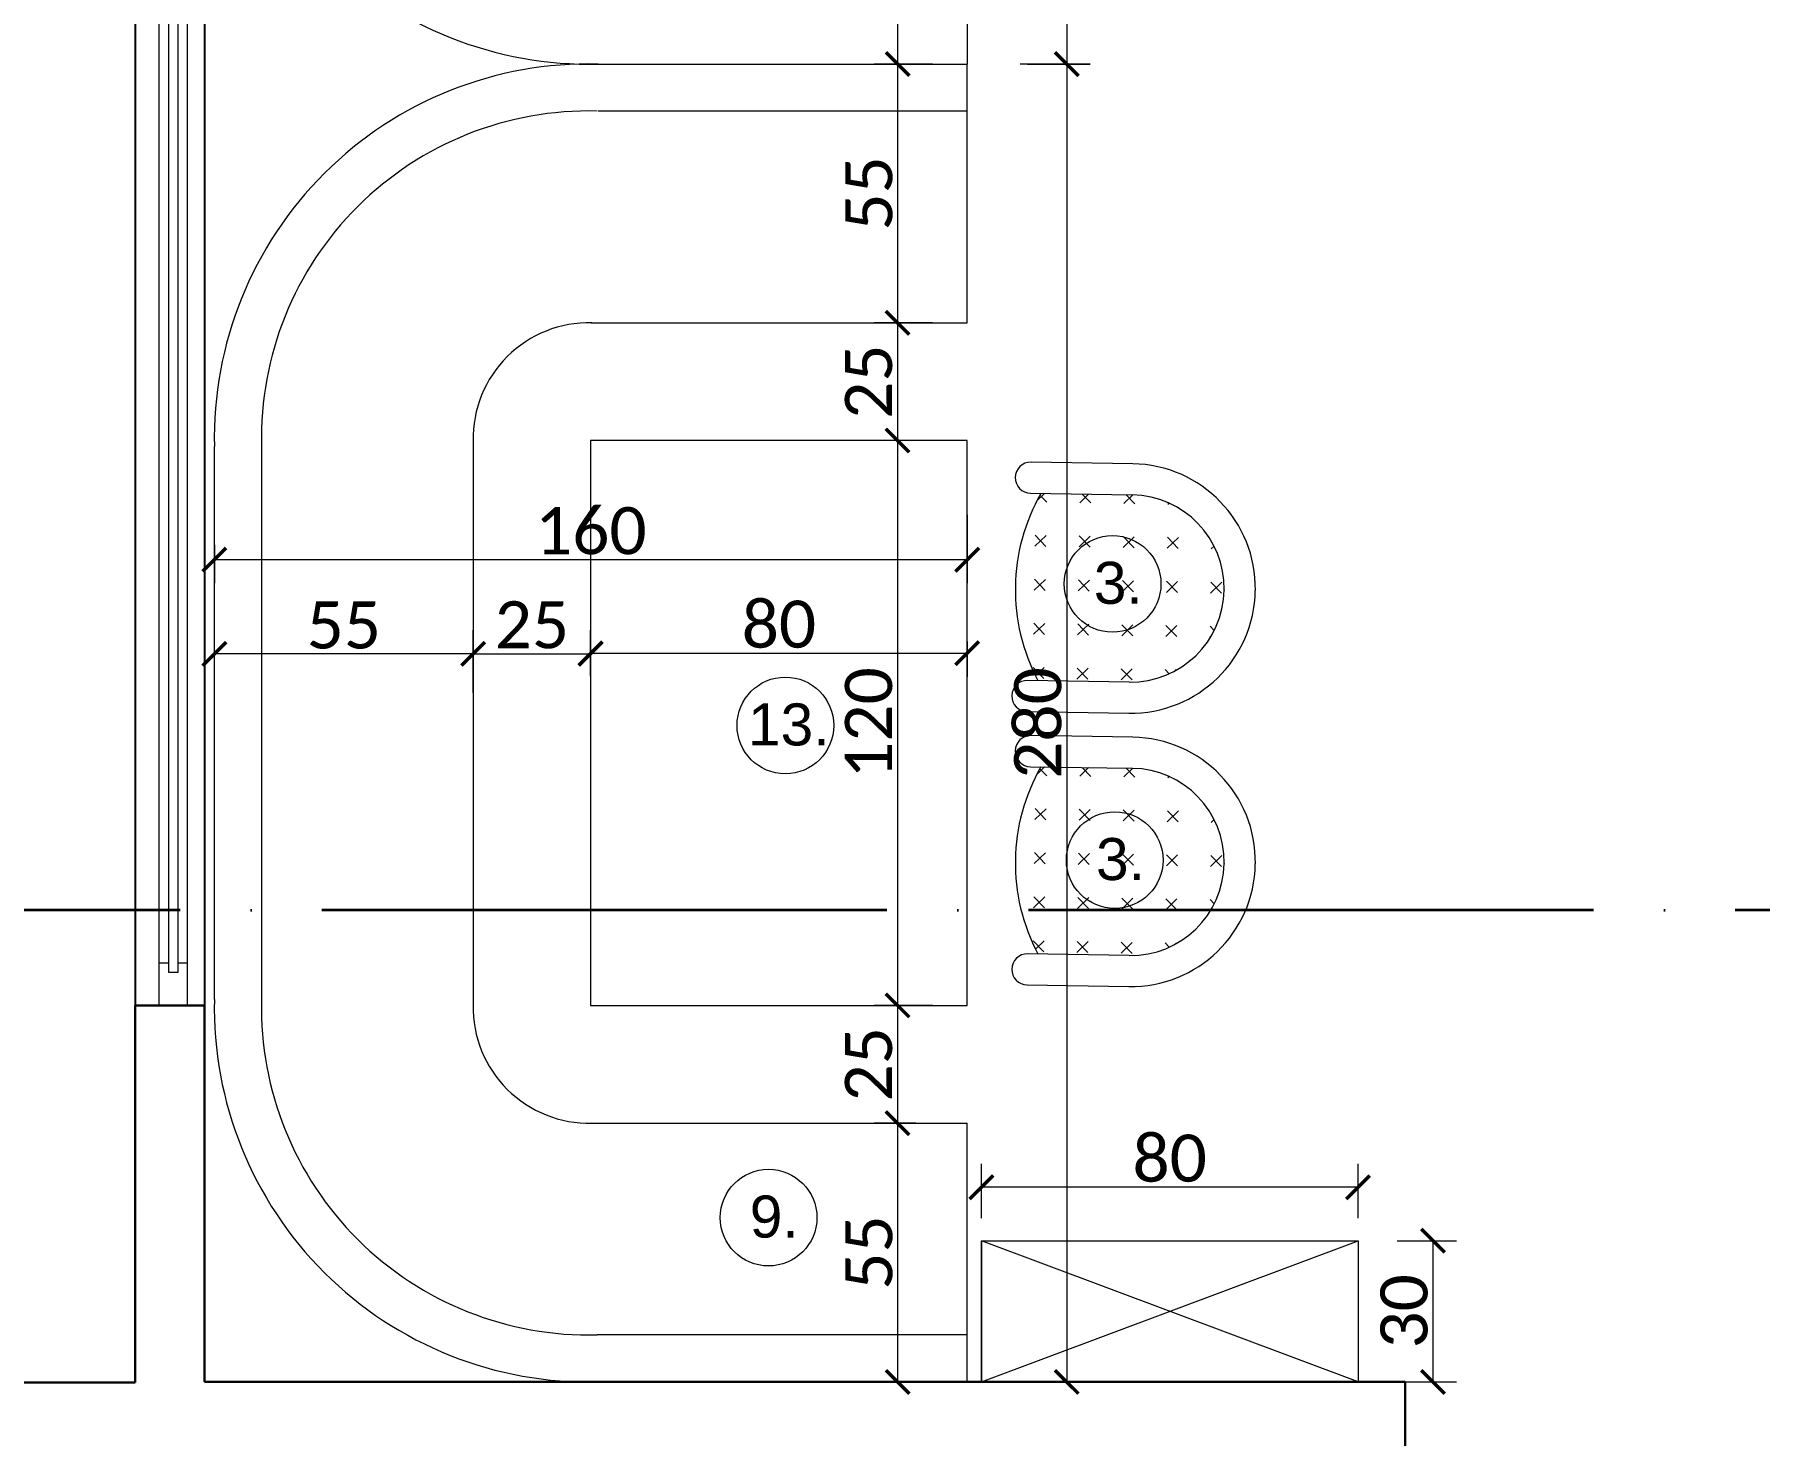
# Model space of a CAD drawing. Header units: centimetres. Extents: x -26724 to 60145, y -23645 to 6771.
# Drawn here: x -19476.2 to -19109.8, y 5984.1 to 6281.7 of the extents above; entities that cross this region are included whole.
import ezdxf

# ---------------------------------------------------------------- set-up
doc = ezdxf.new("R2010")
doc.units = ezdxf.units.CM
doc.linetypes.add('ACAD_ISO04W100', pattern=[30, 24, -3, 0, -3])
doc.linetypes.add('AUSGEZOGEN', pattern=[0])
for name, color, linetype, lineweight in [('4.KOTE', 88, 'Continuous', 15), ('namestaj', 8, 'Continuous', 9), ('namjestaj', 150, 'Continuous', 5), ('prozori', 140, 'Continuous', 13), ('zid', 7, 'Continuous', 40)]:
    doc.layers.add(name, color=color, linetype=linetype, lineweight=lineweight)
doc.layers.add('IZGLED 2', color=253, linetype='Continuous', lineweight=9, true_color=0x828282)
doc.layers.add('pozicije', color=7, linetype='Continuous')
doc.styles.add('0.15', font='arial.ttf', dxfattribs={"height": 0.15})
doc.styles.get("Standard").update_dxf_attribs({"font": 'calibri.ttf'})
doc.dimstyles.new('ja 1 50', dxfattribs={"dimtxt": 10, "dimasz": 5, "dimexe": 5, "dimexo": 5, "dimgap": 1, "dimtad": 1, "dimdec": 0, "dimtxsty": 'Standard', "dimblk": 'ARCHTICK', "dimcen": 2.5, "dimclrd": 256, "dimclrt": 7, "dimadec": 0, "dimazin": 0, "dimtfac": 1, "dimtdec": 0, "dimtix": 1, "dimtmove": 1, "dimatfit": 3, "dimldrblk": 'ARCHTICK', "dimfxl": 10, "dimfxlon": 1, "dimlwd": 0, "dimlwe": 9, "dimarcsym": 0})

# ---------------------------------------------------------------- blocks, each defined once
blk = doc.blocks.new('_ArchTick')
at = {"color": 0, "linetype": 'ByBlock', "const_width": 0.15}
blk.add_lwpolyline([(-0.5, -0.5), (0.5, 0.5)], dxfattribs=at)
blk = doc.blocks.new('*D2881')
at = {"layer": '4.KOTE', "color": 0, "lineweight": 9, "transparency": 16777216}
for p, q in [((-19265.25, 6555.46), (-19251.93, 6555.46)), ((-19266.8, 6275.47), (-19251.93, 6275.47))]:
    blk.add_line(p, q, dxfattribs=at)
at = {"layer": '4.KOTE', "lineweight": 0, "transparency": 16777216}
blk.add_line((-19256.93, 6555.46), (-19256.93, 6275.47), dxfattribs=at)
at = {"layer": 'Defpoints', "color": 0, "lineweight": 50, "transparency": 16777216}
for p in [(-19278.07, 6555.46, 13.5), (-19356.44, 6275.47, 13.5), (-19256.93, 6275.47)]:
    blk.add_point(p, dxfattribs=at)
at = {"layer": '4.KOTE', "lineweight": 0, "transparency": 16777216, "xscale": 5, "yscale": 5, "zscale": 5}
for p, rotation in [((-19256.93, 6555.46), 90), ((-19256.93, 6275.47), 270)]:
    blk.add_blockref('_ArchTick', p, dxfattribs=dict(at, rotation=rotation))
at = {"layer": '4.KOTE', "color": 7, "transparency": 16777216, "insert": (-19263.05, 6415.47), "char_height": 10, "attachment_point": 5, "rotation": 90}
blk.add_mtext('280', dxfattribs=at)
blk = doc.blocks.new('*D2883')
at = {"layer": '4.KOTE', "color": 0, "lineweight": 9, "transparency": 16777216}
for p, q in [((-19265.25, 6275.46), (-19251.93, 6275.46)), ((-19265.25, 5995.46), (-19251.93, 5995.46))]:
    blk.add_line(p, q, dxfattribs=at)
at = {"layer": '4.KOTE', "lineweight": 0, "transparency": 16777216}
blk.add_line((-19256.93, 6275.46), (-19256.93, 5995.46), dxfattribs=at)
at = {"layer": 'Defpoints', "color": 0, "lineweight": 50, "transparency": 16777216}
for p in [(-19278.07, 6275.46, 13.5), (-19278.08, 5995.46, 13.5), (-19256.93, 5995.46)]:
    blk.add_point(p, dxfattribs=at)
at = {"layer": '4.KOTE', "lineweight": 0, "transparency": 16777216, "xscale": 5, "yscale": 5, "zscale": 5}
for p, rotation in [((-19256.93, 6275.46), 90), ((-19256.93, 5995.46), 270)]:
    blk.add_blockref('_ArchTick', p, dxfattribs=dict(at, rotation=rotation))
at = {"layer": '4.KOTE', "color": 7, "transparency": 16777216, "insert": (-19263.05, 6135.46), "char_height": 10, "attachment_point": 5, "rotation": 90}
blk.add_mtext('280', dxfattribs=at)
blk = doc.blocks.new('*D2884')
at = {"layer": '4.KOTE', "color": 0, "lineweight": 9, "transparency": 16777216}
for p, q in [((-19278.07, 6179.72), (-19278.07, 6165.15)), ((-19437.98, 6173.34), (-19437.98, 6165.15))]:
    blk.add_line(p, q, dxfattribs=at)
at = {"layer": '4.KOTE', "lineweight": 0, "transparency": 16777216}
blk.add_line((-19278.07, 6170.15), (-19437.98, 6170.15), dxfattribs=at)
at = {"layer": 'Defpoints', "color": 0, "lineweight": 50, "transparency": 16777216}
for p in [(-19278.07, 6220.48, 13.5), (-19437.98, 6176.57, 13.5), (-19437.98, 6170.15)]:
    blk.add_point(p, dxfattribs=at)
at = {"layer": '4.KOTE', "lineweight": 0, "transparency": 16777216, "xscale": 5, "yscale": 5, "zscale": 5, "rotation": 180}
blk.add_blockref('_ArchTick', (-19437.98, 6170.15), dxfattribs=at)
at = {"layer": '4.KOTE', "lineweight": 0, "transparency": 16777216, "xscale": 5, "yscale": 5, "zscale": 5}
blk.add_blockref('_ArchTick', (-19278.07, 6170.15), dxfattribs=at)
at = {"layer": '4.KOTE', "color": 7, "transparency": 16777216, "insert": (-19358.02, 6176.27), "char_height": 10, "attachment_point": 5}
blk.add_mtext('160', dxfattribs=at)
blk = doc.blocks.new('*D2889')
at = {"layer": '4.KOTE', "color": 0, "lineweight": 9, "transparency": 16777216}
for p, q in [((-19285.48, 6330.45), (-19297.87, 6330.45)), ((-19285.48, 6275.46), (-19297.87, 6275.46))]:
    blk.add_line(p, q, dxfattribs=at)
at = {"layer": '4.KOTE', "lineweight": 0, "transparency": 16777216}
blk.add_line((-19292.87, 6330.45), (-19292.87, 6275.46), dxfattribs=at)
at = {"layer": 'Defpoints', "color": 0, "lineweight": 50, "transparency": 16777216}
for p in [(-19278.07, 6330.45, 13.5), (-19292.87, 6275.46), (-19278.07, 6275.46, 13.5)]:
    blk.add_point(p, dxfattribs=at)
at = {"layer": '4.KOTE', "lineweight": 0, "transparency": 16777216, "xscale": 5, "yscale": 5, "zscale": 5}
for p, rotation in [((-19292.87, 6330.45), 90), ((-19292.87, 6275.46), 270)]:
    blk.add_blockref('_ArchTick', p, dxfattribs=dict(at, rotation=rotation))
at = {"layer": '4.KOTE', "color": 7, "transparency": 16777216, "insert": (-19298.94, 6302.96), "char_height": 10, "attachment_point": 5, "rotation": 90}
blk.add_mtext('55', dxfattribs=at)
blk = doc.blocks.new('*D2890')
at = {"layer": '4.KOTE', "color": 0, "lineweight": 9, "transparency": 16777216}
for p, q in [((-19285.47, 6275.46), (-19297.86, 6275.46)), ((-19285.47, 6220.48), (-19297.86, 6220.48))]:
    blk.add_line(p, q, dxfattribs=at)
at = {"layer": '4.KOTE', "lineweight": 0, "transparency": 16777216}
blk.add_line((-19292.86, 6275.46), (-19292.86, 6220.48), dxfattribs=at)
at = {"layer": 'Defpoints', "color": 0, "lineweight": 50, "transparency": 16777216}
for p in [(-19278.07, 6275.46, 13.5), (-19292.86, 6220.48), (-19278.07, 6220.48, 13.5)]:
    blk.add_point(p, dxfattribs=at)
at = {"layer": '4.KOTE', "lineweight": 0, "transparency": 16777216, "xscale": 5, "yscale": 5, "zscale": 5}
for p, rotation in [((-19292.86, 6275.46), 90), ((-19292.86, 6220.48), 270)]:
    blk.add_blockref('_ArchTick', p, dxfattribs=dict(at, rotation=rotation))
at = {"layer": '4.KOTE', "color": 7, "transparency": 16777216, "insert": (-19298.94, 6247.97), "char_height": 10, "attachment_point": 5, "rotation": 90}
blk.add_mtext('55', dxfattribs=at)
blk = doc.blocks.new('*D2891')
at = {"layer": '4.KOTE', "color": 0, "lineweight": 9, "transparency": 16777216}
for p, q in [((-19285.47, 6220.48), (-19297.86, 6220.48)), ((-19285.47, 6195.48), (-19297.86, 6195.48))]:
    blk.add_line(p, q, dxfattribs=at)
at = {"layer": '4.KOTE', "lineweight": 0, "transparency": 16777216}
blk.add_line((-19292.86, 6220.48), (-19292.86, 6195.48), dxfattribs=at)
at = {"layer": 'Defpoints', "color": 0, "lineweight": 50, "transparency": 16777216}
for p in [(-19278.07, 6220.48, 13.5), (-19292.86, 6195.48), (-19278.07, 6195.48, 13.5)]:
    blk.add_point(p, dxfattribs=at)
at = {"layer": '4.KOTE', "lineweight": 0, "transparency": 16777216, "xscale": 5, "yscale": 5, "zscale": 5}
for p, rotation in [((-19292.86, 6220.48), 90), ((-19292.86, 6195.48), 270)]:
    blk.add_blockref('_ArchTick', p, dxfattribs=dict(at, rotation=rotation))
at = {"layer": '4.KOTE', "color": 7, "transparency": 16777216, "insert": (-19298.99, 6207.98), "char_height": 10, "attachment_point": 5, "rotation": 90}
blk.add_mtext('25', dxfattribs=at)
blk = doc.blocks.new('*D2892')
at = {"layer": '4.KOTE', "color": 0, "lineweight": 9, "transparency": 16777216}
for p, q in [((-19285.47, 6195.48), (-19297.86, 6195.48)), ((-19285.47, 6075.45), (-19297.86, 6075.45))]:
    blk.add_line(p, q, dxfattribs=at)
at = {"layer": '4.KOTE', "lineweight": 0, "transparency": 16777216}
blk.add_line((-19292.86, 6195.48), (-19292.86, 6075.45), dxfattribs=at)
at = {"layer": 'Defpoints', "color": 0, "lineweight": 50, "transparency": 16777216}
for p in [(-19278.07, 6195.48, 13.5), (-19292.86, 6075.45), (-19278.07, 6075.45, 13.5)]:
    blk.add_point(p, dxfattribs=at)
at = {"layer": '4.KOTE', "lineweight": 0, "transparency": 16777216, "xscale": 5, "yscale": 5, "zscale": 5}
for p, rotation in [((-19292.86, 6195.48), 90), ((-19292.86, 6075.45), 270)]:
    blk.add_blockref('_ArchTick', p, dxfattribs=dict(at, rotation=rotation))
at = {"layer": '4.KOTE', "color": 7, "transparency": 16777216, "insert": (-19298.99, 6135.46), "char_height": 10, "attachment_point": 5, "rotation": 90}
blk.add_mtext('120', dxfattribs=at)
blk = doc.blocks.new('*D2893')
at = {"layer": '4.KOTE', "color": 0, "lineweight": 9, "transparency": 16777216}
for p, q in [((-19285.47, 6075.45), (-19297.86, 6075.45)), ((-19289, 6050.45), (-19297.86, 6050.45))]:
    blk.add_line(p, q, dxfattribs=at)
at = {"layer": '4.KOTE', "lineweight": 0, "transparency": 16777216}
blk.add_line((-19292.86, 6075.45), (-19292.86, 6050.45), dxfattribs=at)
at = {"layer": 'Defpoints', "color": 0, "lineweight": 50, "transparency": 16777216}
for p in [(-19278.07, 6075.45, 13.5), (-19292.86, 6050.45), (-19278.07, 6050.45, 27)]:
    blk.add_point(p, dxfattribs=at)
at = {"layer": '4.KOTE', "lineweight": 0, "transparency": 16777216, "xscale": 5, "yscale": 5, "zscale": 5}
for p, rotation in [((-19292.86, 6075.45), 90), ((-19292.86, 6050.45), 270)]:
    blk.add_blockref('_ArchTick', p, dxfattribs=dict(at, rotation=rotation))
at = {"layer": '4.KOTE', "color": 7, "transparency": 16777216, "insert": (-19298.99, 6062.95), "char_height": 10, "attachment_point": 5, "rotation": 90}
blk.add_mtext('25', dxfattribs=at)
blk = doc.blocks.new('*D2894')
at = {"layer": '4.KOTE', "color": 0, "lineweight": 9, "transparency": 16777216}
for p, q in [((-19289, 6050.45), (-19297.86, 6050.45)), ((-19285.47, 5995.46), (-19297.86, 5995.46))]:
    blk.add_line(p, q, dxfattribs=at)
at = {"layer": '4.KOTE', "lineweight": 0, "transparency": 16777216}
blk.add_line((-19292.86, 6050.45), (-19292.86, 5995.46), dxfattribs=at)
at = {"layer": 'Defpoints', "color": 0, "lineweight": 50, "transparency": 16777216}
for p in [(-19278.07, 6050.45, 27), (-19292.86, 5995.46), (-19278.07, 5995.46, 13.5)]:
    blk.add_point(p, dxfattribs=at)
at = {"layer": '4.KOTE', "lineweight": 0, "transparency": 16777216, "xscale": 5, "yscale": 5, "zscale": 5}
for p, rotation in [((-19292.86, 6050.45), 90), ((-19292.86, 5995.46), 270)]:
    blk.add_blockref('_ArchTick', p, dxfattribs=dict(at, rotation=rotation))
at = {"layer": '4.KOTE', "color": 7, "transparency": 16777216, "insert": (-19298.94, 6022.96), "char_height": 10, "attachment_point": 5, "rotation": 90}
blk.add_mtext('55', dxfattribs=at)
blk = doc.blocks.new('*D2895')
at = {"layer": '4.KOTE', "color": 0, "lineweight": 9, "transparency": 16777216}
for p, q in [((-19275.07, 6030.26), (-19275.07, 6041.83)), ((-19195.07, 6030.26), (-19195.07, 6041.83))]:
    blk.add_line(p, q, dxfattribs=at)
at = {"layer": '4.KOTE', "lineweight": 0, "transparency": 16777216}
blk.add_line((-19195.07, 6036.83), (-19275.07, 6036.83), dxfattribs=at)
at = {"layer": 'Defpoints', "color": 0, "lineweight": 50, "transparency": 16777216}
for p in [(-19275.07, 6036.83), (-19275.07, 6025.46, 13.5), (-19195.07, 6025.46, 13.5)]:
    blk.add_point(p, dxfattribs=at)
at = {"layer": '4.KOTE', "lineweight": 0, "transparency": 16777216, "xscale": 5, "yscale": 5, "zscale": 5, "rotation": 180}
blk.add_blockref('_ArchTick', (-19275.07, 6036.83), dxfattribs=at)
at = {"layer": '4.KOTE', "lineweight": 0, "transparency": 16777216, "xscale": 5, "yscale": 5, "zscale": 5}
blk.add_blockref('_ArchTick', (-19195.07, 6036.83), dxfattribs=at)
at = {"layer": '4.KOTE', "color": 7, "transparency": 16777216, "insert": (-19235.07, 6042.95), "char_height": 10, "attachment_point": 5}
blk.add_mtext('80', dxfattribs=at)
blk = doc.blocks.new('*D2896')
at = {"layer": '4.KOTE', "color": 0, "lineweight": 9, "transparency": 16777216}
for p, q in [((-19186.75, 6025.46), (-19174.15, 6025.46)), ((-19186.75, 5995.46), (-19174.15, 5995.46))]:
    blk.add_line(p, q, dxfattribs=at)
at = {"layer": '4.KOTE', "lineweight": 0, "transparency": 16777216}
blk.add_line((-19179.15, 6025.46), (-19179.15, 5995.46), dxfattribs=at)
at = {"layer": 'Defpoints', "color": 0, "lineweight": 50, "transparency": 16777216}
for p in [(-19195.07, 6025.46, 13.5), (-19195.07, 5995.46, 13.5), (-19179.15, 5995.46)]:
    blk.add_point(p, dxfattribs=at)
at = {"layer": '4.KOTE', "lineweight": 0, "transparency": 16777216, "xscale": 5, "yscale": 5, "zscale": 5}
for p, rotation in [((-19179.15, 6025.46), 90), ((-19179.15, 5995.46), 270)]:
    blk.add_blockref('_ArchTick', p, dxfattribs=dict(at, rotation=rotation))
at = {"layer": '4.KOTE', "color": 7, "transparency": 16777216, "insert": (-19185.27, 6010.46), "char_height": 10, "attachment_point": 5, "rotation": 90}
blk.add_mtext('30', dxfattribs=at)
blk = doc.blocks.new('*D2897')
at = {"layer": '4.KOTE', "color": 0, "lineweight": 9, "transparency": 16777216}
for p, q in [((-19437.98, 6141.9), (-19437.98, 6155.15)), ((-19382.99, 6141.9), (-19382.99, 6155.15))]:
    blk.add_line(p, q, dxfattribs=at)
at = {"layer": '4.KOTE', "lineweight": 0, "transparency": 16777216}
blk.add_line((-19382.99, 6150.15), (-19437.98, 6150.15), dxfattribs=at)
at = {"layer": 'Defpoints', "color": 0, "lineweight": 50, "transparency": 16777216}
for p in [(-19437.98, 6150.15), (-19437.98, 6129.7, 13.5), (-19382.99, 6129.7, 13.5)]:
    blk.add_point(p, dxfattribs=at)
at = {"layer": '4.KOTE', "lineweight": 0, "transparency": 16777216, "xscale": 5, "yscale": 5, "zscale": 5, "rotation": 180}
blk.add_blockref('_ArchTick', (-19437.98, 6150.15), dxfattribs=at)
at = {"layer": '4.KOTE', "lineweight": 0, "transparency": 16777216, "xscale": 5, "yscale": 5, "zscale": 5}
blk.add_blockref('_ArchTick', (-19382.99, 6150.15), dxfattribs=at)
at = {"layer": '4.KOTE', "color": 7, "transparency": 16777216, "insert": (-19410.48, 6156.22), "char_height": 10, "attachment_point": 5}
blk.add_mtext('55', dxfattribs=at)
blk = doc.blocks.new('*D2899')
at = {"layer": '4.KOTE', "color": 0, "lineweight": 9, "transparency": 16777216}
for p, q in [((-19382.99, 6146.9), (-19382.99, 6155.15)), ((-19358.07, 6145.4), (-19358.07, 6155.15))]:
    blk.add_line(p, q, dxfattribs=at)
at = {"layer": '4.KOTE', "lineweight": 0, "transparency": 16777216}
blk.add_line((-19382.99, 6150.15), (-19358.07, 6150.15), dxfattribs=at)
at = {"layer": 'Defpoints', "color": 0, "lineweight": 50, "transparency": 16777216}
for p in [(-19358.07, 6150.15), (-19382.99, 6141.9), (-19358.07, 6141.9, 13.5)]:
    blk.add_point(p, dxfattribs=at)
at = {"layer": '4.KOTE', "lineweight": 0, "transparency": 16777216, "xscale": 5, "yscale": 5, "zscale": 5, "rotation": 180}
blk.add_blockref('_ArchTick', (-19382.99, 6150.15), dxfattribs=at)
at = {"layer": '4.KOTE', "lineweight": 0, "transparency": 16777216, "xscale": 5, "yscale": 5, "zscale": 5}
blk.add_blockref('_ArchTick', (-19358.07, 6150.15), dxfattribs=at)
at = {"layer": '4.KOTE', "color": 7, "transparency": 16777216, "insert": (-19370.53, 6156.27), "char_height": 10, "attachment_point": 5}
blk.add_mtext('25', dxfattribs=at)
blk = doc.blocks.new('*D2900')
at = {"layer": '4.KOTE', "color": 0, "lineweight": 9, "transparency": 16777216}
for p, q in [((-19358.07, 6156.51), (-19358.07, 6145.28)), ((-19278.07, 6152.75), (-19278.07, 6145.28))]:
    blk.add_line(p, q, dxfattribs=at)
at = {"layer": '4.KOTE', "lineweight": 0, "transparency": 16777216}
blk.add_line((-19358.07, 6150.28), (-19278.07, 6150.28), dxfattribs=at)
at = {"layer": 'Defpoints', "color": 0, "lineweight": 50, "transparency": 16777216}
for p in [(-19358.07, 6160.52, 13.5), (-19278.07, 6155.83, 13.5), (-19278.07, 6150.28)]:
    blk.add_point(p, dxfattribs=at)
at = {"layer": '4.KOTE', "lineweight": 0, "transparency": 16777216, "xscale": 5, "yscale": 5, "zscale": 5, "rotation": 180}
blk.add_blockref('_ArchTick', (-19358.07, 6150.28), dxfattribs=at)
at = {"layer": '4.KOTE', "lineweight": 0, "transparency": 16777216, "xscale": 5, "yscale": 5, "zscale": 5}
blk.add_blockref('_ArchTick', (-19278.07, 6150.28), dxfattribs=at)
at = {"layer": '4.KOTE', "color": 7, "transparency": 16777216, "insert": (-19318.07, 6156.4), "char_height": 10, "attachment_point": 5}
blk.add_mtext('80', dxfattribs=at)

msp = doc.modelspace()

# ---------------------------------------------------------------- linework, layer by layer
at = {"layer": 'IZGLED 2', "lineweight": 25, "ltscale": 12}
for p, q in [((-19454.79, 6475.46, 13.5), (-19454.79, 6075.46, 13.5)), ((-19440.07, 6475.46, 13.5), (-19440.07, 6075.46, 13.5))]:
    msp.add_line(p, q, dxfattribs=at)
at = {"layer": 'IZGLED 2', "color": 32, "linetype": 'ACAD_ISO04W100', "lineweight": 35, "ltscale": 5}
msp.add_line((-17794.14, 6095.69), (-19646.43, 6095.69), dxfattribs=at)
at = {"layer": 'namestaj'}
for centre in [(-19247.2, 6165.01, -27), (-19316.7, 6134.93, 13.5), (-19246.74, 6106.33, -13.5), (-19320.27, 6030.37)]:
    msp.add_circle(centre, 10.27, dxfattribs=at)
at = {"layer": 'namjestaj'}
for p, q in [((-19278.07, 6330.45, 13.5), (-19278.07, 6275.46, 13.5)), ((-19356.44, 6275.46, 13.5), (-19278.07, 6275.46, 13.5)), ((-19278.07, 6220.48, 13.5), (-19278.07, 6275.46, 13.5)), ((-19278.07, 6265.46, 13.5), (-19356.44, 6265.46, 13.5)), ((-19357.92, 6220.48, 13.5), (-19278.07, 6220.48, 13.5)), ((-19382.99, 6196.31, 13.5), (-19382.99, 6075.45, 13.5)), ((-19437.98, 6076.72, 13.5), (-19437.98, 6194.21, 13.5)), ((-19357.92, 6050.45, 13.5), (-19278.07, 6050.46, 13.5)), ((-19278.07, 5995.46, 27), (-19278.07, 6050.45, 27)), ((-19275.07, 6025.46, 13.5), (-19275.07, 5995.47, 13.5)), ((-19275.07, 5995.46, 13.5), (-19195.07, 6025.46, 13.5)), ((-19195.07, 5995.46, 13.5), (-19275.07, 6025.46, 13.5)), ((-19278.07, 6005.46, 13.5), (-19356.68, 6005.47, 13.5)), ((-19278.07, 5995.46, 13.5), (-19356.44, 5995.47, 13.5))]:
    msp.add_line(p, q, dxfattribs=at)
at = {"layer": 'namjestaj', "color": 252, "linetype": 'AUSGEZOGEN', "lineweight": 18, "transparency": 33554687}
msp.add_line((-19377.99, 6261.93, 13.5), (-19377.99, 6261.93, 13.5), dxfattribs=at)
at = {"layer": 'namjestaj', "transparency": 33554687}
for p, q in [((-19242.93, 6190.54, 13.5), (-19264.52, 6190.88, 13.5)), ((-19264.62, 6184.26, 13.5), (-19243.04, 6183.92, 13.5)), ((-19263.28, 6182.64, 13.5), (-19261.65, 6184.22, 13.5)), ((-19262.64, 6183.84, 13.5), (-19261.2, 6182.35, 13.5)), ((-19254.18, 6182.24, 13.5), (-19252.29, 6184.07, 13.5)), ((-19253.66, 6184.09, 13.5), (-19251.84, 6182.2, 13.5)), ((-19244.82, 6182.09, 13.5), (-19242.93, 6183.92, 13.5)), ((-19244.3, 6183.94, 13.5), (-19242.48, 6182.05, 13.5)), ((-19235.46, 6181.94, 13.5), (-19235.21, 6182.18, 13.5)), ((-19263.69, 6173.03, 13.5), (-19261.31, 6175.33, 13.5)), ((-19263.65, 6175.37, 13.5), (-19261.35, 6172.99, 13.5)), ((-19254.33, 6172.88, 13.5), (-19251.95, 6175.18, 13.5)), ((-19254.29, 6175.22, 13.5), (-19251.99, 6172.84, 13.5)), ((-19244.97, 6172.73, 13.5), (-19242.59, 6175.03, 13.5)), ((-19244.93, 6175.07, 13.5), (-19242.63, 6172.69, 13.5)), ((-19235.61, 6172.58, 13.5), (-19233.23, 6174.88, 13.5)), ((-19235.57, 6174.92, 13.5), (-19233.26, 6172.54, 13.5)), ((-19226.24, 6172.43, 13.5), (-19225.63, 6173.02, 13.5)), ((-19263.84, 6163.67, 13.5), (-19261.46, 6165.97, 13.5)), ((-19263.8, 6166.01, 13.5), (-19261.5, 6163.63, 13.5)), ((-19254.48, 6163.52, 13.5), (-19252.1, 6165.82, 13.5)), ((-19254.44, 6165.86, 13.5), (-19252.14, 6163.48, 13.5)), ((-19245.12, 6163.37, 13.5), (-19242.74, 6165.67, 13.5)), ((-19245.08, 6165.71, 13.5), (-19242.78, 6163.33, 13.5)), ((-19235.75, 6163.22, 13.5), (-19233.38, 6165.52, 13.5)), ((-19235.72, 6165.56, 13.5), (-19233.41, 6163.18, 13.5)), ((-19226.39, 6163.07, 13.5), (-19224.02, 6165.37, 13.5)), ((-19226.36, 6165.41, 13.5), (-19224.05, 6163.03, 13.5)), ((-19223.5, 6163.74, 13.5), (-19223.5, 6163.71, 13.5)), ((-19216.88, 6163.6, 13.5), (-19216.88, 6163.64, 13.5)), ((-19263.99, 6154.3, 13.5), (-19261.61, 6156.61, 13.5)), ((-19263.95, 6156.65, 13.5), (-19261.65, 6154.27, 13.5)), ((-19254.63, 6154.16, 13.5), (-19252.25, 6156.46, 13.5)), ((-19254.59, 6156.5, 13.5), (-19252.29, 6154.12, 13.5)), ((-19245.26, 6154.01, 13.5), (-19242.89, 6156.31, 13.5)), ((-19245.23, 6156.35, 13.5), (-19242.92, 6153.97, 13.5)), ((-19235.9, 6153.86, 13.5), (-19233.53, 6156.16, 13.5)), ((-19235.87, 6156.2, 13.5), (-19233.56, 6153.82, 13.5)), ((-19226.51, 6156.05, 13.5), (-19225.6, 6155.12, 13.5)), ((-19226.54, 6153.71, 13.5), (-19226.17, 6154.07, 13.5)), ((-19243.67, 6144.16, 13.5), (-19265.26, 6144.51, 13.5)), ((-19264.1, 6147.28, 13.5), (-19261.8, 6144.91, 13.5)), ((-19263.57, 6145.49, 13.5), (-19261.76, 6147.25, 13.5)), ((-19254.78, 6144.79, 13.5), (-19252.4, 6147.1, 13.5)), ((-19254.74, 6147.13, 13.5), (-19252.43, 6144.76, 13.5)), ((-19245.41, 6144.65, 13.5), (-19243.04, 6146.95, 13.5)), ((-19245.38, 6146.99, 13.5), (-19243.07, 6144.61, 13.5)), ((-19236.02, 6146.84, 13.5), (-19235.15, 6145.94, 13.5)), ((-19233.96, 6146.53, 13.5), (-19233.68, 6146.8, 13.5)), ((-19265.36, 6137.89, 13.5), (-19243.78, 6137.54, 13.5)), ((-19242.93, 6132.45, 13.5), (-19264.52, 6132.79, 13.5)), ((-19264.62, 6126.17, 13.5), (-19243.04, 6125.83, 13.5)), ((-19263.28, 6124.55, 13.5), (-19261.65, 6126.12, 13.5)), ((-19262.64, 6125.74, 13.5), (-19261.2, 6124.26, 13.5)), ((-19254.18, 6124.15, 13.5), (-19252.29, 6125.98, 13.5)), ((-19253.66, 6126, 13.5), (-19251.84, 6124.11, 13.5)), ((-19244.82, 6124, 13.5), (-19242.93, 6125.83, 13.5)), ((-19244.3, 6125.85, 13.5), (-19242.48, 6123.96, 13.5)), ((-19235.46, 6123.85, 13.5), (-19235.21, 6124.08, 13.5)), ((-19263.69, 6114.94, 13.5), (-19261.31, 6117.24, 13.5)), ((-19263.65, 6117.28, 13.5), (-19261.35, 6114.9, 13.5)), ((-19254.33, 6114.79, 13.5), (-19251.95, 6117.09, 13.5)), ((-19254.29, 6117.13, 13.5), (-19251.99, 6114.75, 13.5)), ((-19244.97, 6114.64, 13.5), (-19242.59, 6116.94, 13.5)), ((-19244.93, 6116.98, 13.5), (-19242.63, 6114.6, 13.5)), ((-19235.61, 6114.49, 13.5), (-19233.23, 6116.79, 13.5)), ((-19235.57, 6116.83, 13.5), (-19233.26, 6114.45, 13.5)), ((-19226.24, 6114.34, 13.5), (-19225.63, 6114.93, 13.5)), ((-19263.84, 6105.58, 13.5), (-19261.46, 6107.88, 13.5)), ((-19263.8, 6107.92, 13.5), (-19261.5, 6105.54, 13.5)), ((-19254.48, 6105.43, 13.5), (-19252.1, 6107.73, 13.5)), ((-19254.44, 6107.77, 13.5), (-19252.14, 6105.39, 13.5)), ((-19245.12, 6105.28, 13.5), (-19242.74, 6107.58, 13.5)), ((-19245.08, 6107.62, 13.5), (-19242.78, 6105.24, 13.5)), ((-19235.75, 6105.13, 13.5), (-19233.38, 6107.43, 13.5)), ((-19235.72, 6107.47, 13.5), (-19233.41, 6105.09, 13.5)), ((-19226.39, 6104.98, 13.5), (-19224.02, 6107.28, 13.5)), ((-19226.36, 6107.32, 13.5), (-19224.05, 6104.94, 13.5)), ((-19223.5, 6105.65, 13.5), (-19223.5, 6105.61, 13.5)), ((-19216.88, 6105.51, 13.5), (-19216.88, 6105.55, 13.5)), ((-19263.99, 6096.21, 13.5), (-19261.61, 6098.52, 13.5)), ((-19263.95, 6098.55, 13.5), (-19261.65, 6096.18, 13.5)), ((-19254.63, 6096.06, 13.5), (-19252.25, 6098.37, 13.5)), ((-19254.59, 6098.41, 13.5), (-19252.29, 6096.03, 13.5)), ((-19245.26, 6095.92, 13.5), (-19242.89, 6098.22, 13.5)), ((-19245.23, 6098.26, 13.5), (-19242.92, 6095.88, 13.5)), ((-19235.9, 6095.77, 13.5), (-19233.53, 6098.07, 13.5)), ((-19235.87, 6098.11, 13.5), (-19233.56, 6095.73, 13.5)), ((-19226.51, 6097.96, 13.5), (-19225.6, 6097.03, 13.5)), ((-19226.54, 6095.62, 13.5), (-19226.17, 6095.98, 13.5)), ((-19243.67, 6086.07, 13.5), (-19265.26, 6086.42, 13.5)), ((-19264.1, 6089.19, 13.5), (-19261.8, 6086.82, 13.5)), ((-19263.57, 6087.4, 13.5), (-19261.76, 6089.16, 13.5)), ((-19254.78, 6086.7, 13.5), (-19252.4, 6089.01, 13.5)), ((-19254.74, 6089.04, 13.5), (-19252.43, 6086.67, 13.5)), ((-19245.41, 6086.55, 13.5), (-19243.04, 6088.86, 13.5)), ((-19245.38, 6088.89, 13.5), (-19243.07, 6086.52, 13.5)), ((-19236.02, 6088.75, 13.5), (-19235.15, 6087.85, 13.5)), ((-19233.96, 6088.43, 13.5), (-19233.68, 6088.71, 13.5)), ((-19265.36, 6079.8, 13.5), (-19243.78, 6079.45, 13.5))]:
    msp.add_line(p, q, dxfattribs=at)
at = {"layer": 'namjestaj', "elevation": 13.5}
msp.add_lwpolyline([(-19427.98, 6194.52), (-19427.98, 6076.46, 0.427518), (-19356.68, 6005.46, 0.427518)], format="xyb", dxfattribs=at)
msp.add_lwpolyline([(-19358.07, 6075.45), (-19278.07, 6075.45), (-19278.07, 6195.48), (-19358.07, 6195.48)], close=True, dxfattribs=at)
msp.add_lwpolyline([(-19195.07, 5995.46), (-19275.07, 5995.46), (-19275.07, 6025.46), (-19195.07, 6025.46), (-19195.07, 5995.46)], dxfattribs=at)
at = {"layer": 'namjestaj'}
for centre, radius, start, end in [((-19358.41, 6355.03, 13.5), 79.59, 178.7825, 271.4173), ((-19358.41, 6195.9, 13.5), 79.59, 88.5827, 181.2175), ((-19358.41, 6195.9, 13.5), 69.59, 88.5827, 181.2175), ((-19358.41, 6195.9, 13.5), 24.59, 88.5827, 181.2175), ((-19358.41, 6075.03, 13.5), 79.59, 178.7825, 271.4173), ((-19358.41, 6075.03, 13.5), 24.59, 178.7825, 271.4173)]:
    msp.add_arc(centre, radius, start, end, dxfattribs=at)
at = {"layer": 'namjestaj', "transparency": 33554687}
for centre, radius, start, end in [((-19264.57, 6187.57, 13.5), 3.31, 89.0863, 269.0863), ((-19243.35, 6164.06, 13.5), 26.48, 359.0863, 89.0863), ((-19226.72, 6163.78, 13.5), 41.14, 150.1898, 207.9829), ((-19243.35, 6164.06, 13.5), 19.86, 359.0863, 89.0863), ((-19243.36, 6164.02, 13.5), 26.48, 269.0863, 359.0863), ((-19243.36, 6164.02, 13.5), 19.86, 269.0863, 359.0863), ((-19265.31, 6141.2, 13.5), 3.31, 89.0863, 269.0863), ((-19264.57, 6129.48, 13.5), 3.31, 89.0863, 269.0863), ((-19243.35, 6105.97, 13.5), 26.48, 359.0863, 89.0863), ((-19226.72, 6105.69, 13.5), 41.14, 150.1898, 207.9829), ((-19243.35, 6105.97, 13.5), 19.86, 359.0863, 89.0863), ((-19243.36, 6105.93, 13.5), 26.48, 269.0863, 359.0863), ((-19243.36, 6105.93, 13.5), 19.86, 269.0863, 359.0863), ((-19265.31, 6083.11, 13.5), 3.31, 89.0863, 269.0863)]:
    msp.add_arc(centre, radius, start, end, dxfattribs=at)
at = {"layer": 'prozori'}
for p, q in [((-19449.68, 6075.46, 13.5), (-19449.68, 6475.46, 13.5)), ((-19443.68, 6075.46, 13.5), (-19443.68, 6475.46, 13.5)), ((-19447.68, 6082.46, 13.5), (-19447.68, 6468.46, 13.5)), ((-19445.68, 6082.46, 13.5), (-19445.68, 6468.46, 13.5)), ((-19447.68, 6084.46, 13.5), (-19449.68, 6084.46, 13.5)), ((-19445.68, 6082.46, 13.5), (-19447.68, 6082.46, 13.5)), ((-19443.68, 6084.46, 13.5), (-19445.68, 6084.46, 13.5))]:
    msp.add_line(p, q, dxfattribs=at)
at = {"layer": 'zid', "lineweight": 30}
for p, q in [((-19454.79, 6075.46, 13.5), (-19454.79, 5995.35, 13.5)), ((-19454.79, 6075.46, 13.5), (-19440.07, 6075.46, 13.5)), ((-19440.07, 5995.46, 13.5), (-19440.07, 6075.46, 13.5)), ((-19454.79, 5995.35, 13.5), (-19480.07, 5995.35, 13.5)), ((-19185.07, 5995.46, 13.5), (-19440.07, 5995.46, 13.5)), ((-19185.07, 5910.46, 13.5), (-19185.07, 5995.46, 13.5))]:
    msp.add_line(p, q, dxfattribs=at)

# ---------------------------------------------------------------- texts
at = {"layer": 'pozicije', "style": '0.15'}
for s, p in [('3.', (-19251.19, 6160.78, -27)), ('13.', (-19324.66, 6130.69, 13.5)), ('3.', (-19250.73, 6102.09, -13.5)), ('9.', (-19324.27, 6026.14))]:
    msp.add_text(s, height=8.93, dxfattribs=at).set_placement(p)

# ---------------------------------------------------------------- dimensions: what is measured, and where the dimension line sits
at = {"layer": '4.KOTE'}
for base, p1, p2, picture, middle in [((-19256.93, 6275.47), (-19278.07, 6555.46, 13.5), (-19356.44, 6275.47, 13.5), '*D2881', (-19263.05, 6415.47)), ((-19292.87, 6275.46), (-19278.07, 6330.45, 13.5), (-19278.07, 6275.46, 13.5), '*D2889', (-19298.94, 6302.96)), ((-19292.86, 6220.48), (-19278.07, 6275.46, 13.5), (-19278.07, 6220.48, 13.5), '*D2890', (-19298.94, 6247.97)), ((-19256.93, 5995.46), (-19278.07, 6275.46, 13.5), (-19278.08, 5995.46, 13.5), '*D2883', (-19263.05, 6135.46)), ((-19292.86, 6195.48), (-19278.07, 6220.48, 13.5), (-19278.07, 6195.48, 13.5), '*D2891', (-19298.99, 6207.98)), ((-19292.86, 6075.45), (-19278.07, 6195.48, 13.5), (-19278.07, 6075.45, 13.5), '*D2892', (-19298.99, 6135.46)), ((-19292.86, 6050.45), (-19278.07, 6075.45, 13.5), (-19278.07, 6050.45, 27), '*D2893', (-19298.99, 6062.95)), ((-19292.86, 5995.46), (-19278.07, 6050.45, 27), (-19278.07, 5995.46, 13.5), '*D2894', (-19298.94, 6022.96)), ((-19179.15, 5995.46), (-19195.07, 6025.46, 13.5), (-19195.07, 5995.46, 13.5), '*D2896', (-19185.27, 6010.46))]:
    dim = msp.add_linear_dim(base=base, p1=p1, p2=p2, angle=90, dimstyle='ja 1 50', dxfattribs=at)
    dim.commit()
    dim.dimension.update_dxf_attribs({"geometry": picture, "text_midpoint": middle})
for base, p1, p2, picture, middle in [((-19437.98, 6170.15), (-19278.07, 6220.48, 13.5), (-19437.98, 6176.57, 13.5), '*D2884', (-19358.02, 6176.27)), ((-19437.98, 6150.15), (-19382.99, 6129.7, 13.5), (-19437.98, 6129.7, 13.5), '*D2897', (-19410.48, 6156.22)), ((-19358.07, 6150.15), (-19382.99, 6141.9), (-19358.07, 6141.9, 13.5), '*D2899', (-19370.53, 6156.27)), ((-19278.07, 6150.28), (-19358.07, 6160.52, 13.5), (-19278.07, 6155.83, 13.5), '*D2900', (-19318.07, 6156.4)), ((-19275.07, 6036.83), (-19195.07, 6025.46, 13.5), (-19275.07, 6025.46, 13.5), '*D2895', (-19235.07, 6042.95))]:
    dim = msp.add_linear_dim(base=base, p1=p1, p2=p2, dimstyle='ja 1 50', dxfattribs=at)
    dim.commit()
    dim.dimension.update_dxf_attribs({"geometry": picture, "text_midpoint": middle})

doc.saveas('drawing.dxf')
